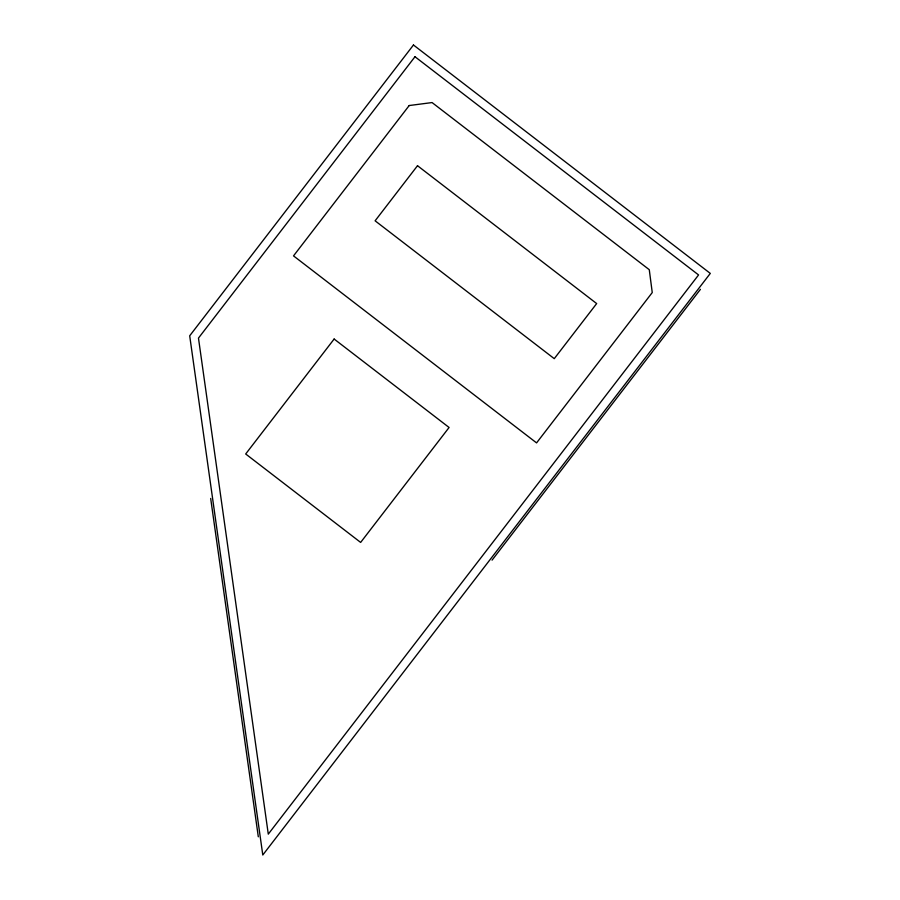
<?xml version="1.0" encoding="UTF-8"?>
<svg xmlns="http://www.w3.org/2000/svg" width="900" height="900" viewBox="0 0 900 900"><rect width="100%" height="100%" fill="white"/><g stroke="black" fill="none" stroke-linecap="round" stroke-linejoin="round"><path stroke-width="1.35" d="M492.064 560.137L700.436 289.339M210.679 498.454L258.311 836.809M413.46 45L189.697 335.801L262.789 855L710.303 273.409L413.46 45M414.99 56.734L198.472 338.108L268.29 834.131L698.569 274.939L414.99 56.734M409.207 105.536L293.524 255.881L536.569 442.901L652.252 292.556L649.271 269.696L432.067 102.566L409.207 105.536M417.51 165.713L375.109 220.815L554.265 358.661L596.666 303.57L417.51 165.713M334.136 339.03L245.689 453.983L360.641 542.419L449.089 427.478L334.136 339.03"/></g></svg>
